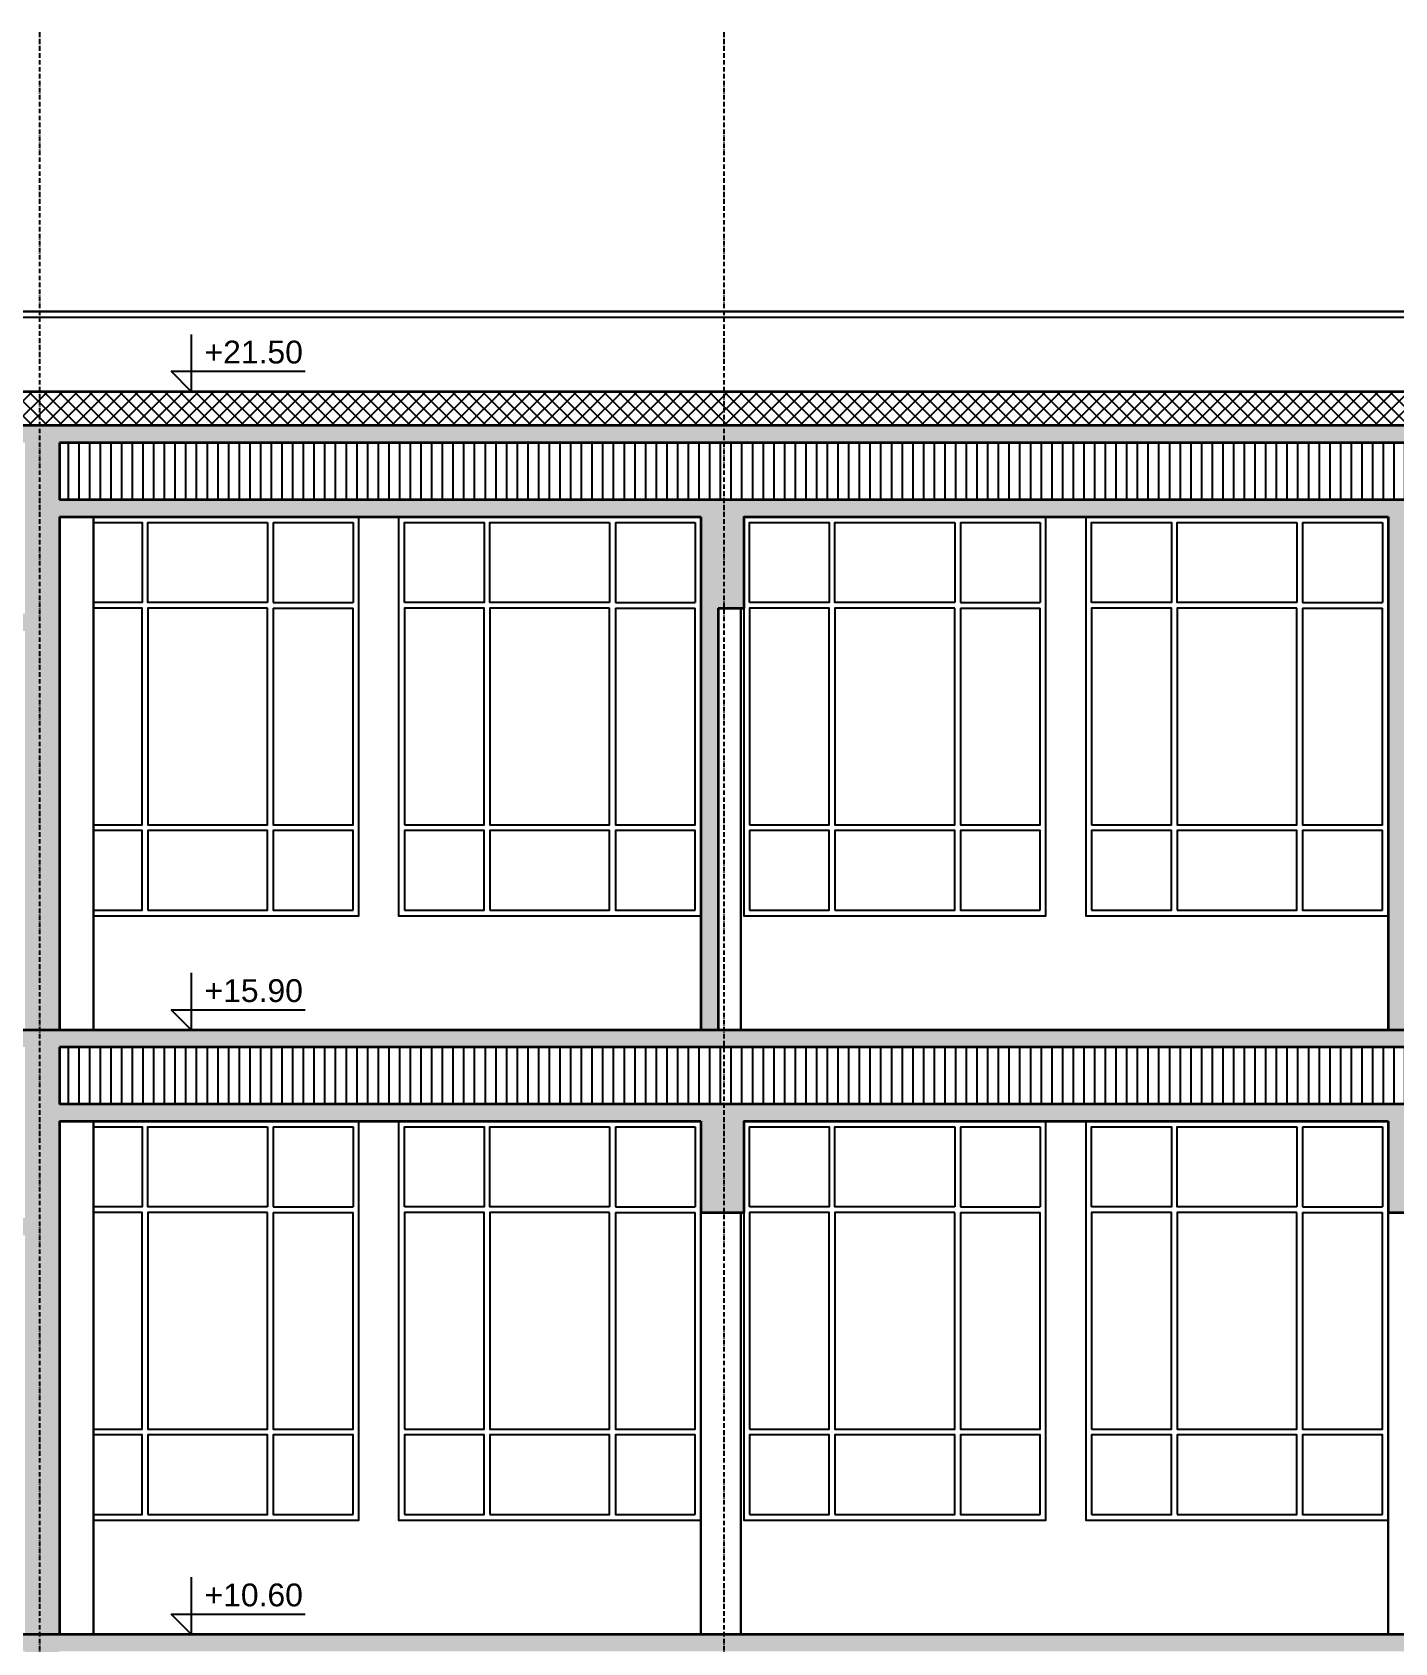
# Model space of a CAD drawing. Header units: inches. Extents: x -72385 to 39588, y -6525 to 66685.
# Drawn here: x -6097 to -4903, y 24678 to 26091 of the extents above; entities that cross this region are included whole.
import ezdxf

# ---------------------------------------------------------------- set-up
doc = ezdxf.new("R2010")
doc.units = ezdxf.units.IN
doc.header["$MEASUREMENT"] = 0
doc.linetypes.add('DashDot', pattern=[0.6, 0.4, -0.1, 0, -0.1])
for name, color, linetype, lineweight in [('Надписи нива', 252, 'Continuous', 25), ('Оси', 252, 'DashDot', 25), ('Фасади Разрези дебело', 7, 'Continuous', 35), ('Фасади Разрези средно', 252, 'Continuous', 30), ('Фасади Разрези тънко', 253, 'Continuous', 25), ('Щрих стени', 254, 'Continuous', 25)]:
    doc.layers.add(name, color=color, linetype=linetype, lineweight=lineweight)
doc.styles.add('Arial Regular', font='arial.ttf')

msp = doc.modelspace()

# ---------------------------------------------------------------- hatches: boundary and pattern name
at = {"layer": 'Щрих стени', "ltscale": 10}
h = msp.add_hatch(color=256, dxfattribs=at)
h.dxf.hatch_style = 1
h.paths.add_polyline_path([(-5511, 25215.9), (-5496, 25215.9), (-5496, 25585.9), (-5473.5, 25585.9), (-5473.5, 25665.9), (-4908.4, 25665.9), (-4908.4, 25215.9), (-4893.4, 25215.9), (-4893.4, 25585.9), (-4873.4, 25585.9), (-4873.4, 25665.9), (-4308.4, 25665.9), (-4308.4, 25585.9), (-4273.4, 25585.9), (-4273.4, 25665.9), (-3708.3, 25665.9), (-3708.3, 25585.9), (-3673.3, 25585.9), (-3673.3, 25665.9), (-3108.3, 25665.9), (-3108.3, 25585.9), (-3073.3, 25585.9), (-3073.3, 25665.9), (-2508.3, 25665.9), (-2508.3, 25585.9), (-2473.2, 25585.9), (-2473.2, 25665.9), (-1908.2, 25665.9), (-1908.2, 25425.9), (-1845.7, 25425.9), (-1845.7, 25745.9), (-6988.6, 25745.9), (-6988.6, 25775.9), (-7023.6, 25775.9), (-7023.6, 25665.9), (-6988.6, 25665.9), (-6988.6, 25730.9), (-6808.6, 25730.9), (-6808.6, 25415.9), (-6778.6, 25415.9), (-6778.6, 25730.9), (-6283.6, 25730.9), (-6283.6, 25215.9), (-6253.6, 25215.9), (-6253.6, 25565.9), (-6103.5, 25565.9), (-6103.5, 25215.9), (-6073.5, 25215.9), (-6073.5, 25665.9), (-5511, 25665.9)])
h.paths.add_polyline_path([(-6073.5, 25680.9), (-6073.5, 25730.9), (-1908.2, 25730.9), (-1908.2, 25680.9)], flags=16)
h.paths.add_polyline_path([(-6103.5, 25580.9), (-6253.6, 25580.9), (-6253.6, 25730.9), (-6103.5, 25730.9)], flags=16)
h.paths.add_polyline_path([(-6988.6, 25840.9), (-6986.6, 25840.9), (-6986.6, 25845.9), (-7028.6, 25845.9), (-7028.6, 25840.9), (-7023.6, 25840.9), (-7023.6, 25775.9), (-6988.6, 25775.9)])
h.paths.add_polyline_path([(-6988.6, 25315.9), (-7038.6, 25315.9), (-7038.6, 25305.9), (-7023.6, 25305.9), (-7023.6, 25215.9), (-6988.6, 25215.9)])
at = {"layer": 'Щрих стени', "ltscale": 10, "transparency": 33554610}
h = msp.add_hatch(dxfattribs=at)
h.set_pattern_fill('ANSI37', color=256, scale=75)
h.paths.add_polyline_path([(-6988.6, 25775.9), (-6988.6, 25745.9), (5043.7, 25745.9), (5043.7, 25775.9)])
h = msp.add_hatch(dxfattribs=at)
h.set_pattern_fill('ANSI31', color=256, scale=75, angle=45)
h.paths.add_polyline_path([(-1908.2, 25730.9), (-6073.5, 25730.9), (-6073.5, 25680.9), (-1908.2, 25680.9)])
at = {"layer": 'Щрих стени', "ltscale": 10}
h = msp.add_hatch(color=256, dxfattribs=at)
h.dxf.hatch_style = 1
h.paths.add_polyline_path([(-1845.7, 25215.9), (-7023.6, 25215.9), (-7023.6, 25135.9), (-6988.6, 25135.9), (-6988.6, 25200.9), (-6808.6, 25200.9), (-6808.6, 24885.9), (-6778.6, 24885.9), (-6778.6, 25200.9), (-6283.6, 25200.9), (-6283.6, 24685.9), (-6253.6, 24685.9), (-6253.6, 25035.9), (-6103.5, 25035.9), (-6103.5, 24685.9), (-6073.5, 24685.9), (-6073.5, 25135.9), (-5511, 25135.9), (-5511, 25055.9), (-5473.5, 25055.9), (-5473.5, 25135.9), (-4908.4, 25135.9), (-4908.4, 25055.9), (-4873.4, 25055.9), (-4873.4, 25135.9), (-4308.4, 25135.9), (-4308.4, 25055.9), (-4273.4, 25055.9), (-4273.4, 25135.9), (-3708.3, 25135.9), (-3708.3, 25055.9), (-3673.3, 25055.9), (-3673.3, 25135.9), (-3108.3, 25135.9), (-3108.3, 25055.9), (-3073.3, 25055.9), (-3073.3, 25135.9), (-2508.3, 25135.9), (-2508.3, 25055.9), (-2473.2, 25055.9), (-2473.2, 25135.9), (-1908.2, 25135.9), (-1908.2, 24895.9), (-1845.7, 24895.9)])
h.paths.add_polyline_path([(-1908.2, 25150.9), (-6073.5, 25150.9), (-6073.5, 25200.9), (-1908.2, 25200.9)], flags=16)
h.paths.add_polyline_path([(-6103.5, 25050.9), (-6253.6, 25050.9), (-6253.6, 25200.9), (-6103.5, 25200.9)], flags=16)
h.paths.add_polyline_path([(-6988.6, 24785.9), (-7038.6, 24785.9), (-7038.6, 24775.9), (-7023.6, 24775.9), (-7023.6, 24685.9), (-6988.6, 24685.9)])
at = {"layer": 'Щрих стени', "ltscale": 10, "transparency": 33554610}
h = msp.add_hatch(dxfattribs=at)
h.set_pattern_fill('ANSI31', color=256, scale=75, angle=45)
h.paths.add_polyline_path([(-1908.2, 25200.9), (-6073.5, 25200.9), (-6073.5, 25150.9), (-1908.2, 25150.9)])
at = {"layer": 'Щрих стени', "ltscale": 10}
h = msp.add_hatch(color=256, dxfattribs=at)
h.dxf.hatch_style = 1
h.paths.add_polyline_path([(-1845.7, 24685.9), (-7023.6, 24685.9), (-7023.6, 24605.9), (-6988.6, 24605.9), (-6988.6, 24670.9), (-6808.6, 24670.9), (-6808.6, 24355.9), (-6778.6, 24355.9), (-6778.6, 24670.9), (-6283.6, 24670.9), (-6283.6, 24155.9), (-6253.6, 24155.9), (-6253.6, 24505.9), (-6103.5, 24505.9), (-6103.5, 24155.9), (-6073.5, 24155.9), (-6073.5, 24605.9), (-5513.5, 24605.9), (-5513.5, 24155.9), (-5508.5, 24155.9), (-5508.5, 24525.9), (-5473.5, 24525.9), (-5473.5, 24605.9), (-4908.4, 24605.9), (-4908.4, 24525.9), (-4873.4, 24525.9), (-4873.4, 24605.9), (-4308.4, 24605.9), (-4308.4, 24525.9), (-4273.4, 24525.9), (-4273.4, 24605.9), (-3708.3, 24605.9), (-3708.3, 24525.9), (-3673.3, 24525.9), (-3673.3, 24605.9), (-3108.3, 24605.9), (-3108.3, 24525.9), (-3073.3, 24525.9), (-3073.3, 24605.9), (-2508.3, 24605.9), (-2508.3, 24525.9), (-2473.2, 24525.9), (-2473.2, 24605.9), (-1908.2, 24605.9), (-1908.2, 24365.9), (-1845.7, 24365.9)])
h.paths.add_polyline_path([(-1908.2, 24620.9), (-6073.5, 24620.9), (-6073.5, 24670.9), (-1908.2, 24670.9)], flags=16)
h.paths.add_polyline_path([(-6103.5, 24520.9), (-6253.6, 24520.9), (-6253.6, 24670.9), (-6103.5, 24670.9)], flags=16)
h.paths.add_polyline_path([(-6988.6, 24255.9), (-7038.6, 24255.9), (-7038.6, 24245.9), (-7023.6, 24245.9), (-7023.6, 24155.9), (-6988.6, 24155.9)])

# ---------------------------------------------------------------- linework, layer by layer
at = {"layer": 'Надписи нива', "ltscale": 10}
for p, q in [((-5957.9, 25825.9), (-5957.9, 25775.9)), ((-5975.5, 25793.6), (-5857.9, 25793.6)), ((-5957.9, 25775.9), (-5975.5, 25793.6)), ((-5957.9, 25265.9), (-5957.9, 25215.9)), ((-5975.5, 25233.6), (-5857.9, 25233.6)), ((-5957.9, 25215.9), (-5975.5, 25233.6)), ((-5957.9, 24735.9), (-5957.9, 24685.9)), ((-5975.5, 24703.6), (-5857.9, 24703.6)), ((-5957.9, 24685.9), (-5975.5, 24703.6))]:
    msp.add_line(p, q, dxfattribs=at)
at = {"layer": 'Оси', "ltscale": 10}
for p, q in [((-6091, 26090.9), (-6091, 23040.9)), ((-5491, 26090.9), (-5491, 23040.9))]:
    msp.add_line(p, q, dxfattribs=at)
at = {"layer": 'Фасади Разрези дебело', "ltscale": 10, "extrusion": (1.2091e-15, 1, -2.22045e-16)}
for p, q in [((-6988.6, 25775.9), (5043.7, 25775.9)), ((-6073.5, 25665.9), (-5511, 25665.9)), ((-5473.5, 25665.9), (-4908.4, 25665.9)), ((-5496, 25585.9), (-5473.5, 25585.9)), ((-7023.6, 25215.9), (4686.5, 25215.9)), ((-6073.5, 25135.9), (-5511, 25135.9)), ((-5473.5, 25135.9), (-4908.4, 25135.9)), ((-5511, 25055.9), (-5473.5, 25055.9)), ((-4908.4, 25055.9), (-4873.4, 25055.9)), ((-7023.6, 24685.9), (4686.5, 24685.9))]:
    msp.add_line(p, q, dxfattribs=at)
at = {"layer": 'Фасади Разрези дебело', "ltscale": 10}
for p, q in [((5043.7, 25745.9), (-6988.6, 25745.9)), ((-6073.5, 25730.9), (-6073.5, 25680.9)), ((-1908.2, 25730.9), (-6073.5, 25730.9)), ((-1908.2, 25680.9), (-6073.5, 25680.9)), ((-6073.5, 25665.9), (-6073.5, 25215.9)), ((-5511, 25665.9), (-5511, 25215.9)), ((-5473.5, 25665.9), (-5473.5, 25585.9)), ((-4908.4, 25665.9), (-4908.4, 25215.9)), ((-5496, 25585.9), (-5496, 25215.9)), ((-6073.5, 25200.9), (-6073.5, 25150.9)), ((-1908.2, 25200.9), (-6073.5, 25200.9)), ((-1908.2, 25150.9), (-6073.5, 25150.9)), ((-6073.5, 25135.9), (-6073.5, 24685.9)), ((-5511, 25135.9), (-5511, 25055.9)), ((-5473.5, 25135.9), (-5473.5, 25055.9)), ((-4908.4, 25135.9), (-4908.4, 25055.9))]:
    msp.add_line(p, q, dxfattribs=at)
at = {"layer": 'Фасади Разрези средно', "ltscale": 10, "extrusion": (1.2091e-15, 1, -2.22045e-16)}
msp.add_line((-6986.6, 25845.9), (-1278.2, 25845.9), dxfattribs=at)
at = {"layer": 'Фасади Разрези средно', "ltscale": 10}
for p, q in [((-6043.5, 25665.9), (-6043.5, 25215.9)), ((-5476, 25585.9), (-5476, 25215.9)), ((-6043.5, 25135.9), (-6043.5, 24685.9)), ((-5511, 25055.9), (-5511, 24685.9)), ((-5476, 25055.9), (-5476, 24685.9)), ((-4908.4, 25055.9), (-4908.4, 24685.9))]:
    msp.add_line(p, q, dxfattribs=at)
at = {"layer": 'Фасади Разрези тънко', "ltscale": 10, "extrusion": (1.2091e-15, 1, -2.22045e-16)}
msp.add_line((-6986.6, 25840.9), (-1278.2, 25840.9), dxfattribs=at)
at = {"layer": 'Фасади Разрези тънко', "ltscale": 10}
for p, q in [((-5891, 25660.9), (-5891, 25590.9)), ((-5886, 25660.9), (-5886, 25590.9)), ((-5816, 25660.9), (-5816, 25590.9)), ((-5591, 25660.9), (-5591, 25590.9)), ((-5586, 25660.9), (-5586, 25590.9)), ((-5516, 25660.9), (-5516, 25590.9)), ((-5288.5, 25660.9), (-5288.5, 25590.9)), ((-5283.5, 25660.9), (-5283.5, 25590.9)), ((-5213.5, 25660.9), (-5213.5, 25590.9)), ((-4988.4, 25660.9), (-4988.4, 25590.9)), ((-4983.4, 25660.9), (-4983.4, 25590.9)), ((-4913.4, 25660.9), (-4913.4, 25590.9)), ((-5891, 25130.9), (-5891, 25060.9)), ((-5886, 25130.9), (-5886, 25060.9)), ((-5816, 25130.9), (-5816, 25060.9)), ((-5591, 25130.9), (-5591, 25060.9)), ((-5586, 25130.9), (-5586, 25060.9)), ((-5516, 25130.9), (-5516, 25060.9)), ((-5288.5, 25130.9), (-5288.5, 25060.9)), ((-5283.5, 25130.9), (-5283.5, 25060.9)), ((-5213.5, 25130.9), (-5213.5, 25060.9)), ((-4988.4, 25130.9), (-4988.4, 25060.9)), ((-4983.4, 25130.9), (-4983.4, 25060.9)), ((-4913.4, 25130.9), (-4913.4, 25060.9))]:
    msp.add_line(p, q, dxfattribs=at)
at = {"layer": 'Фасади Разрези тънко', "ltscale": 10, "extrusion": (2.5431e-15, 1, -2.22045e-16)}
for p, q in [((-5886, 25660.9), (-5816, 25660.9)), ((-5586, 25660.9), (-5516, 25660.9)), ((-5283.5, 25660.9), (-5213.5, 25660.9)), ((-4983.4, 25660.9), (-4913.4, 25660.9)), ((-5886, 25590.9), (-5816, 25590.9)), ((-5886, 25585.9), (-5816, 25585.9)), ((-5586, 25590.9), (-5516, 25590.9)), ((-5586, 25585.9), (-5516, 25585.9)), ((-5283.5, 25590.9), (-5213.5, 25590.9)), ((-5283.5, 25585.9), (-5213.5, 25585.9)), ((-4983.4, 25590.9), (-4913.4, 25590.9)), ((-4983.4, 25585.9), (-4913.4, 25585.9)), ((-5886, 25130.9), (-5816, 25130.9)), ((-5586, 25130.9), (-5516, 25130.9)), ((-5283.5, 25130.9), (-5213.5, 25130.9)), ((-4983.4, 25130.9), (-4913.4, 25130.9)), ((-5886, 25060.9), (-5816, 25060.9)), ((-5586, 25060.9), (-5516, 25060.9)), ((-5283.5, 25060.9), (-5213.5, 25060.9)), ((-4983.4, 25060.9), (-4913.4, 25060.9)), ((-5886, 25055.9), (-5816, 25055.9)), ((-5586, 25055.9), (-5516, 25055.9)), ((-5283.5, 25055.9), (-5213.5, 25055.9)), ((-4983.4, 25055.9), (-4913.4, 25055.9))]:
    msp.add_line(p, q, dxfattribs=at)
at = {"layer": 'Фасади Разрези тънко', "ltscale": 10}
for points in [[(-6043.5, 25315.9, 0), (-5811, 25315.9, 0), (-5811, 25665.9, 0)], [(-5511, 25665.9, 0), (-5776, 25665.9, 0), (-5776, 25315.9, 0), (-5511, 25315.9, 0), (-5511, 25665.9, 0)], [(-5208.5, 25665.9, 0), (-5473.5, 25665.9, 0), (-5473.5, 25315.9, 0), (-5208.5, 25315.9, 0), (-5208.5, 25665.9, 0)], [(-4908.4, 25665.9, 0), (-5173.5, 25665.9, 0), (-5173.5, 25315.9, 0), (-4908.4, 25315.9, 0), (-4908.4, 25665.9, 0)], [(-6043.5, 25660.9, 0), (-6001, 25660.9, 0), (-6001, 25590.9, 0), (-6043.5, 25590.9, 0)], [(-5891, 25590.9, 0), (-5996, 25590.9, 0), (-5996, 25660.9, 0), (-5891, 25660.9, 0)], [(-5591, 25590.9, 0), (-5696, 25590.9, 0), (-5696, 25660.9, 0), (-5591, 25660.9, 0)], [(-5288.5, 25590.9, 0), (-5393.5, 25590.9, 0), (-5393.5, 25660.9, 0), (-5288.5, 25660.9, 0)], [(-4988.4, 25590.9, 0), (-5093.5, 25590.9, 0), (-5093.5, 25660.9, 0), (-4988.4, 25660.9, 0)], [(-6043.5, 25395.9, 0), (-6001, 25395.9, 0), (-6001, 25585.9, 0), (-6043.5, 25585.9, 0)], [(-5891, 25585.9, 0), (-5996, 25585.9, 0), (-5996, 25395.9, 0), (-5891, 25395.9, 0), (-5891, 25585.9, 0)], [(-5886, 25585.9, 0), (-5886, 25395.9, 0), (-5816, 25395.9, 0), (-5816, 25585.9, 0)], [(-5591, 25585.9, 0), (-5696, 25585.9, 0), (-5696, 25395.9, 0), (-5591, 25395.9, 0), (-5591, 25585.9, 0)], [(-5586, 25585.9, 0), (-5586, 25395.9, 0), (-5516, 25395.9, 0), (-5516, 25585.9, 0)], [(-5288.5, 25585.9, 0), (-5393.5, 25585.9, 0), (-5393.5, 25395.9, 0), (-5288.5, 25395.9, 0), (-5288.5, 25585.9, 0)], [(-5283.5, 25585.9, 0), (-5283.5, 25395.9, 0), (-5213.5, 25395.9, 0), (-5213.5, 25585.9, 0)], [(-4988.4, 25585.9, 0), (-5093.5, 25585.9, 0), (-5093.5, 25395.9, 0), (-4988.4, 25395.9, 0), (-4988.4, 25585.9, 0)], [(-4983.4, 25585.9, 0), (-4983.4, 25395.9, 0), (-4913.4, 25395.9, 0), (-4913.4, 25585.9, 0)], [(-6043.5, 25320.9, 0), (-6001, 25320.9, 0), (-6001, 25390.9, 0), (-6043.5, 25390.9, 0)], [(-5808.5, 25135.9, 0), (-6073.5, 25135.9, 0)], [(-6043.5, 24785.9, 0), (-5811, 24785.9, 0), (-5811, 25135.9, 0)], [(-5811, 25135.9, 0), (-6043.5, 25135.9, 0)], [(-6043.5, 25130.9, 0), (-6001, 25130.9, 0), (-6001, 25060.9, 0), (-6043.5, 25060.9, 0)], [(-5891, 25060.9, 0), (-5996, 25060.9, 0), (-5996, 25130.9, 0), (-5891, 25130.9, 0)], [(-5511, 25135.9, 0), (-5776, 25135.9, 0), (-5776, 24785.9, 0), (-5511, 24785.9, 0), (-5511, 25135.9, 0)], [(-5591, 25060.9, 0), (-5696, 25060.9, 0), (-5696, 25130.9, 0), (-5591, 25130.9, 0)], [(-5208.5, 25135.9, 0), (-5473.5, 25135.9, 0), (-5473.5, 24785.9, 0), (-5208.5, 24785.9, 0), (-5208.5, 25135.9, 0)], [(-5288.5, 25060.9, 0), (-5393.5, 25060.9, 0), (-5393.5, 25130.9, 0), (-5288.5, 25130.9, 0)], [(-4908.4, 25135.9, 0), (-5173.5, 25135.9, 0), (-5173.5, 24785.9, 0), (-4908.4, 24785.9, 0), (-4908.4, 25135.9, 0)], [(-4988.4, 25060.9, 0), (-5093.5, 25060.9, 0), (-5093.5, 25130.9, 0), (-4988.4, 25130.9, 0)], [(-6043.5, 24865.9, 0), (-6001, 24865.9, 0), (-6001, 25055.9, 0), (-6043.5, 25055.9, 0)], [(-5891, 25055.9, 0), (-5996, 25055.9, 0), (-5996, 24865.9, 0), (-5891, 24865.9, 0), (-5891, 25055.9, 0)], [(-5886, 25055.9, 0), (-5886, 24865.9, 0), (-5816, 24865.9, 0), (-5816, 25055.9, 0)], [(-5591, 25055.9, 0), (-5696, 25055.9, 0), (-5696, 24865.9, 0), (-5591, 24865.9, 0), (-5591, 25055.9, 0)], [(-5586, 25055.9, 0), (-5586, 24865.9, 0), (-5516, 24865.9, 0), (-5516, 25055.9, 0)], [(-5288.5, 25055.9, 0), (-5393.5, 25055.9, 0), (-5393.5, 24865.9, 0), (-5288.5, 24865.9, 0), (-5288.5, 25055.9, 0)], [(-5283.5, 25055.9, 0), (-5283.5, 24865.9, 0), (-5213.5, 24865.9, 0), (-5213.5, 25055.9, 0)], [(-4988.4, 25055.9, 0), (-5093.5, 25055.9, 0), (-5093.5, 24865.9, 0), (-4988.4, 24865.9, 0), (-4988.4, 25055.9, 0)], [(-4983.4, 25055.9, 0), (-4983.4, 24865.9, 0), (-4913.4, 24865.9, 0), (-4913.4, 25055.9, 0)], [(-6043.5, 24790.9, 0), (-6001, 24790.9, 0), (-6001, 24860.9, 0), (-6043.5, 24860.9, 0)]]:
    msp.add_polyline3d(points, dxfattribs=at)
for points in [[(-5771, 25590.9, 0), (-5771, 25660.9, 0), (-5701, 25660.9, 0), (-5701, 25590.9, 0)], [(-5468.5, 25590.9, 0), (-5468.5, 25660.9, 0), (-5398.5, 25660.9, 0), (-5398.5, 25590.9, 0)], [(-5168.5, 25590.9, 0), (-5168.5, 25660.9, 0), (-5098.5, 25660.9, 0), (-5098.5, 25590.9, 0)], [(-5771, 25395.9, 0), (-5701, 25395.9, 0), (-5701, 25585.9, 0), (-5771, 25585.9, 0)], [(-5468.5, 25395.9, 0), (-5398.5, 25395.9, 0), (-5398.5, 25585.9, 0), (-5468.5, 25585.9, 0)], [(-5168.5, 25395.9, 0), (-5098.5, 25395.9, 0), (-5098.5, 25585.9, 0), (-5168.5, 25585.9, 0)], [(-5996, 25320.9, 0), (-5891, 25320.9, 0), (-5891, 25390.9, 0), (-5996, 25390.9, 0)], [(-5816, 25320.9, 0), (-5816, 25390.9, 0), (-5886, 25390.9, 0), (-5886, 25320.9, 0)], [(-5771, 25320.9, 0), (-5701, 25320.9, 0), (-5701, 25390.9, 0), (-5771, 25390.9, 0)], [(-5696, 25320.9, 0), (-5591, 25320.9, 0), (-5591, 25390.9, 0), (-5696, 25390.9, 0)], [(-5516, 25320.9, 0), (-5516, 25390.9, 0), (-5586, 25390.9, 0), (-5586, 25320.9, 0)], [(-5468.5, 25320.9, 0), (-5398.5, 25320.9, 0), (-5398.5, 25390.9, 0), (-5468.5, 25390.9, 0)], [(-5393.5, 25320.9, 0), (-5288.5, 25320.9, 0), (-5288.5, 25390.9, 0), (-5393.5, 25390.9, 0)], [(-5213.5, 25320.9, 0), (-5213.5, 25390.9, 0), (-5283.5, 25390.9, 0), (-5283.5, 25320.9, 0)], [(-5168.5, 25320.9, 0), (-5098.5, 25320.9, 0), (-5098.5, 25390.9, 0), (-5168.5, 25390.9, 0)], [(-5093.5, 25320.9, 0), (-4988.4, 25320.9, 0), (-4988.4, 25390.9, 0), (-5093.5, 25390.9, 0)], [(-4913.4, 25320.9, 0), (-4913.4, 25390.9, 0), (-4983.4, 25390.9, 0), (-4983.4, 25320.9, 0)], [(-5771, 25060.9, 0), (-5771, 25130.9, 0), (-5701, 25130.9, 0), (-5701, 25060.9, 0)], [(-5468.5, 25060.9, 0), (-5468.5, 25130.9, 0), (-5398.5, 25130.9, 0), (-5398.5, 25060.9, 0)], [(-5168.5, 25060.9, 0), (-5168.5, 25130.9, 0), (-5098.5, 25130.9, 0), (-5098.5, 25060.9, 0)], [(-5771, 24865.9, 0), (-5701, 24865.9, 0), (-5701, 25055.9, 0), (-5771, 25055.9, 0)], [(-5468.5, 24865.9, 0), (-5398.5, 24865.9, 0), (-5398.5, 25055.9, 0), (-5468.5, 25055.9, 0)], [(-5168.5, 24865.9, 0), (-5098.5, 24865.9, 0), (-5098.5, 25055.9, 0), (-5168.5, 25055.9, 0)], [(-5996, 24790.9, 0), (-5891, 24790.9, 0), (-5891, 24860.9, 0), (-5996, 24860.9, 0)], [(-5816, 24790.9, 0), (-5816, 24860.9, 0), (-5886, 24860.9, 0), (-5886, 24790.9, 0)], [(-5771, 24790.9, 0), (-5701, 24790.9, 0), (-5701, 24860.9, 0), (-5771, 24860.9, 0)], [(-5696, 24790.9, 0), (-5591, 24790.9, 0), (-5591, 24860.9, 0), (-5696, 24860.9, 0)], [(-5516, 24790.9, 0), (-5516, 24860.9, 0), (-5586, 24860.9, 0), (-5586, 24790.9, 0)], [(-5468.5, 24790.9, 0), (-5398.5, 24790.9, 0), (-5398.5, 24860.9, 0), (-5468.5, 24860.9, 0)], [(-5393.5, 24790.9, 0), (-5288.5, 24790.9, 0), (-5288.5, 24860.9, 0), (-5393.5, 24860.9, 0)], [(-5213.5, 24790.9, 0), (-5213.5, 24860.9, 0), (-5283.5, 24860.9, 0), (-5283.5, 24790.9, 0)], [(-5168.5, 24790.9, 0), (-5098.5, 24790.9, 0), (-5098.5, 24860.9, 0), (-5168.5, 24860.9, 0)], [(-5093.5, 24790.9, 0), (-4988.4, 24790.9, 0), (-4988.4, 24860.9, 0), (-5093.5, 24860.9, 0)], [(-4913.4, 24790.9, 0), (-4913.4, 24860.9, 0), (-4983.4, 24860.9, 0), (-4983.4, 24790.9, 0)]]:
    msp.add_polyline3d(points, close=True, dxfattribs=at)

# ---------------------------------------------------------------- texts
at = {"layer": 'Надписи нива', "ltscale": 10, "char_height": 20, "width": 180.489, "attachment_point": 1, "style": 'Arial Regular'}
for s, insert in [('+21.50', (-5946.2, 25820.4)), ('+15.90', (-5946.2, 25260.4)), ('+10.60', (-5946.2, 24730.4))]:
    msp.add_mtext(s, dxfattribs=dict(at, insert=insert))

doc.saveas('drawing.dxf')
